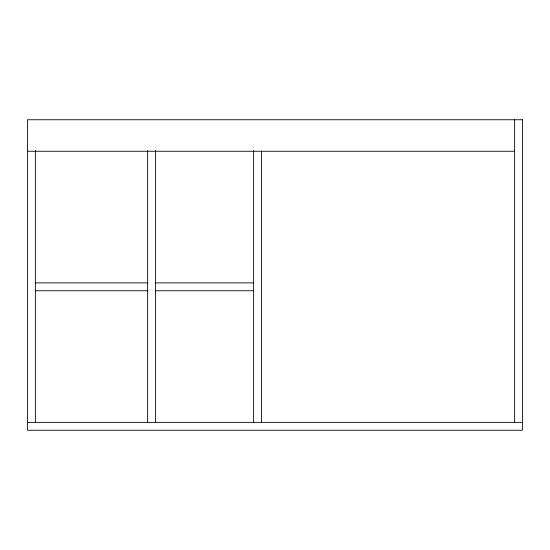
<?xml version="1.0" encoding="UTF-8"?>
<svg xmlns="http://www.w3.org/2000/svg" width="550" height="550" viewBox="0 0 550 550"><rect width="100%" height="100%" fill="white"/><g stroke="black" fill="none" stroke-linecap="round" stroke-linejoin="round"><path stroke-width="0.82" d="M27.5 151.25L514.628 151.25M35.372 282.872L147.888 282.872M155.616 282.872L253.529 282.872M35.372 290.751L147.888 290.751M155.616 290.751L253.529 290.751M27.5 422.373L522.5 422.373M514.628 119.749L514.628 422.373M261.498 151.25L261.498 422.373M253.626 150.611L253.626 422.373M155.519 150.611L155.519 422.373M147.641 150.611L147.641 422.373M35.372 150.611L35.372 422.373M522.5 119.749L27.5 119.749L27.5 430.251L522.5 430.251L522.5 119.749"/></g></svg>
